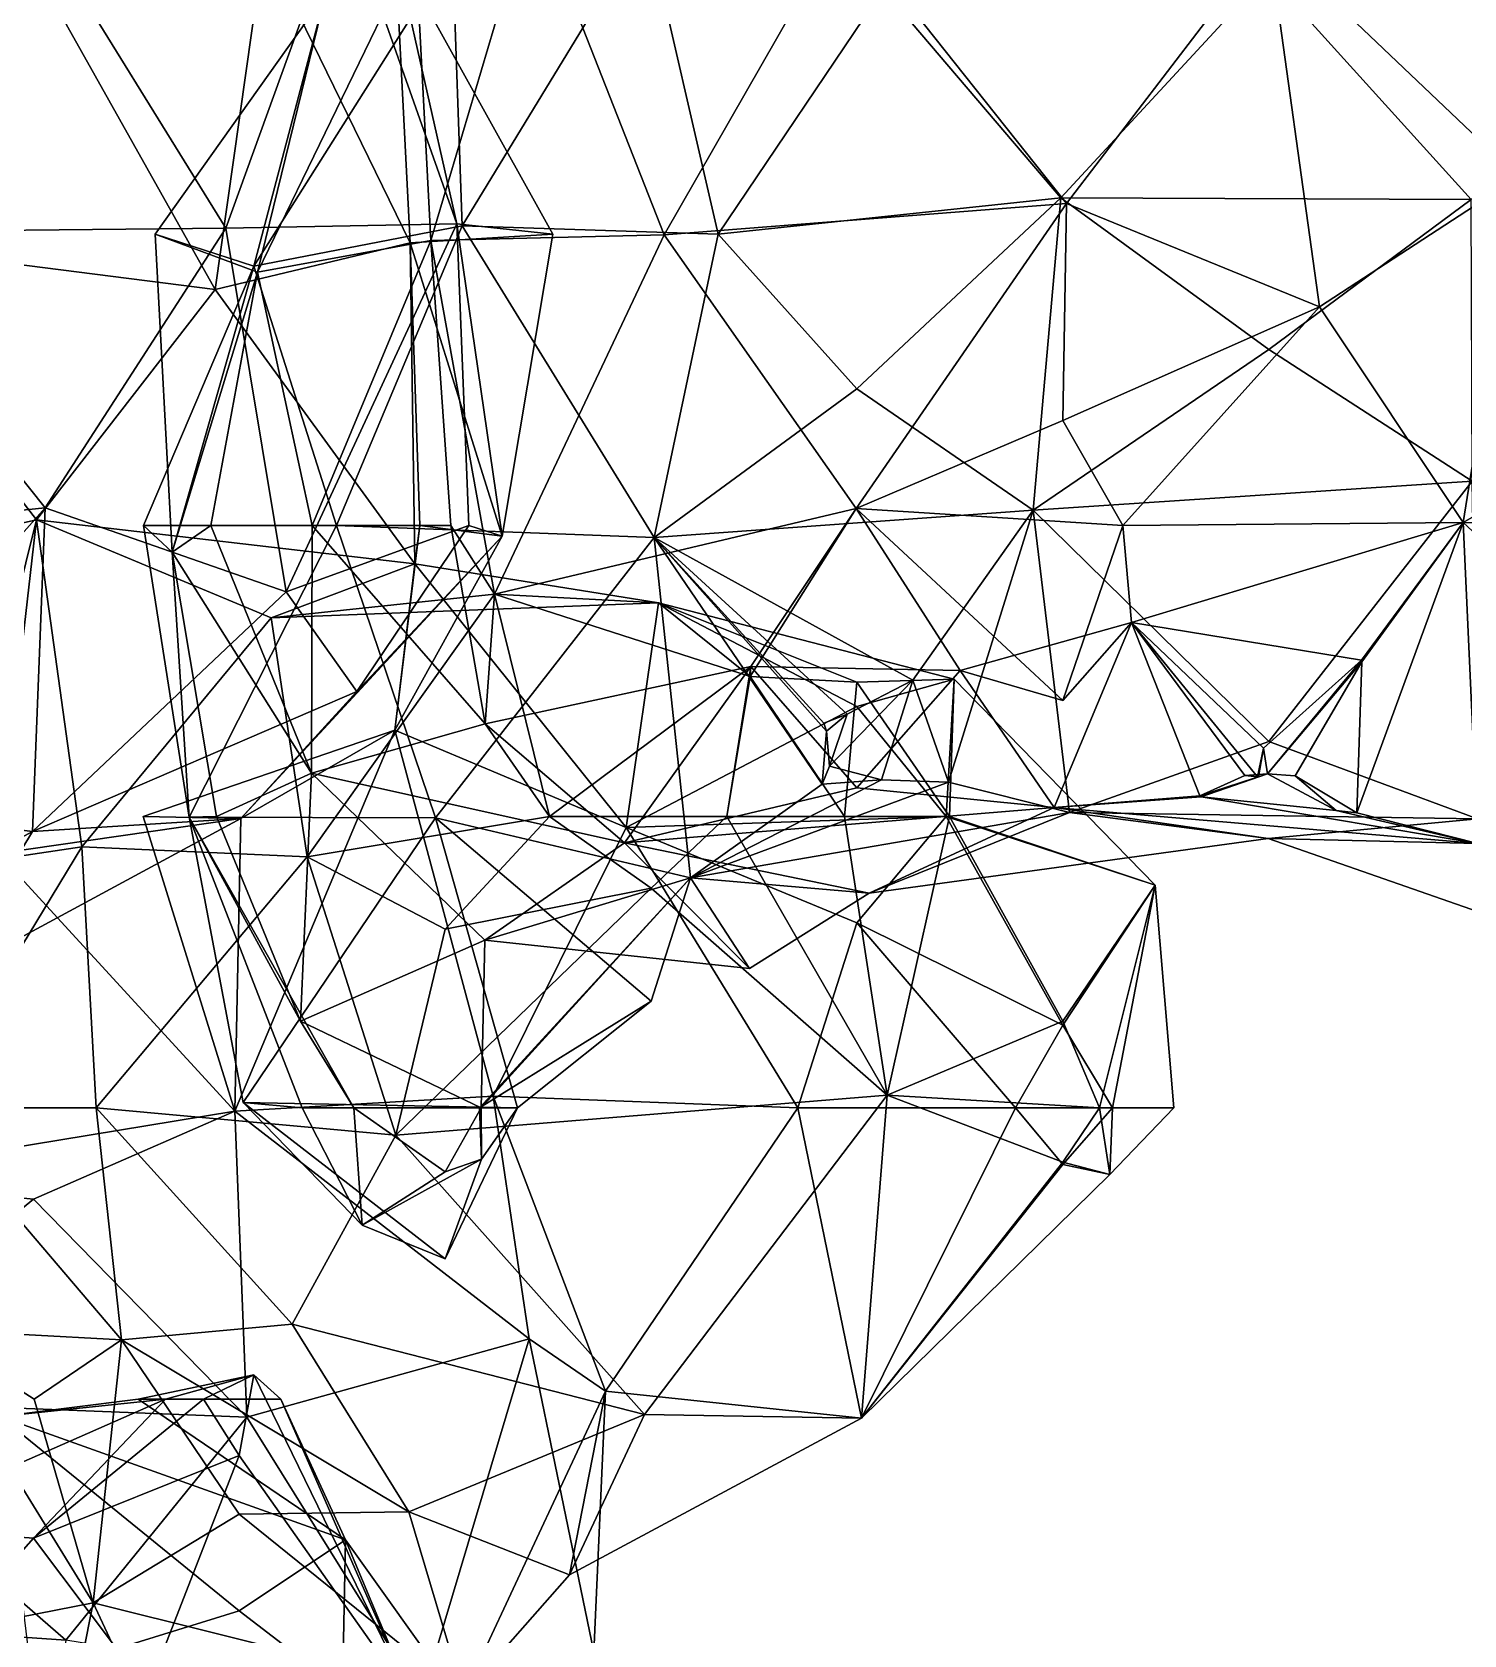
# Model space of a CAD drawing. Extents: x 290083 to 295691, y 4553739 to 4561622.
# Drawn here: x 294166.3 to 294253.9, y 4558839 to 4558937.1 of the extents above; entities that cross this region are included whole.
import ezdxf

# ---------------------------------------------------------------- set-up
doc = ezdxf.new("R2010")
doc.units = 0
doc.layers.add('Au_ppm_Pref_-_0_3', color=7, linetype='CONTINUOUS')

msp = doc.modelspace()

# ---------------------------------------------------------------- linework, layer by layer
at = {"layer": 'Au_ppm_Pref_-_0_3'}
for points in [[(294178.136, 4558925.113, 1827.179), (294166.777, 4558943.476, 1828.212), (294185.337, 4558945.021, 1824.133)], [(294178.136, 4558925.113, 1827.179), (294185.337, 4558945.021, 1824.133), (294192.272, 4558925.384, 1823.294)], [(294185.337, 4558945.021, 1824.133), (294188.504, 4558942.127, 1817.039), (294192.272, 4558925.384, 1823.294)], [(294196.883, 4558945.264, 1788.666), (294190.69, 4558924.352, 1787.984), (294189.738, 4558942.349, 1781.917)], [(294196.883, 4558945.264, 1788.666), (294204.961, 4558924.699, 1791.628), (294190.69, 4558924.352, 1787.984)], [(294215.913, 4558943.841, 1791.767), (294204.961, 4558924.699, 1791.628), (294196.883, 4558945.264, 1788.666)], [(294166.777, 4558943.476, 1828.212), (294153.612, 4558924.872, 1828.219), (294142.791, 4558940.335, 1827.807)], [(294153.284, 4558924.436, 1806.528), (294177.478, 4558921.363, 1807.381), (294165.13, 4558943.391, 1807.327)], [(294178.136, 4558925.113, 1827.179), (294153.612, 4558924.872, 1828.219), (294166.777, 4558943.476, 1828.212)], [(294177.478, 4558921.363, 1807.381), (294180.479, 4558942.535, 1810.135), (294165.13, 4558943.391, 1807.327)], [(294192.598, 4558925.246, 1764.025), (294203.893, 4558943.768, 1764.064), (294192.009, 4558942.044, 1770.099)], [(294208.268, 4558924.738, 1759.975), (294203.893, 4558943.768, 1764.064), (294192.598, 4558925.246, 1764.025)], [(294218.367, 4558939.735, 1759.736), (294203.893, 4558943.768, 1764.064), (294208.268, 4558924.738, 1759.975)], [(294229.58, 4558926.624, 1791.476), (294204.961, 4558924.699, 1791.628), (294215.913, 4558943.841, 1791.767)], [(294229.58, 4558926.624, 1791.476), (294215.913, 4558943.841, 1791.767), (294241.958, 4558942.795, 1791.633)], [(294180.479, 4558942.535, 1810.135), (294177.478, 4558921.363, 1807.381), (294189.414, 4558924.219, 1811.905)], [(294192.598, 4558925.246, 1764.025), (294192.009, 4558942.044, 1770.099), (294179.849, 4558922.777, 1770.523)], [(294192.009, 4558942.044, 1770.099), (294184.231, 4558939.423, 1775.858), (294179.849, 4558922.777, 1770.523)], [(294190.69, 4558924.352, 1787.984), (294180.078, 4558922.412, 1781.123), (294189.738, 4558942.349, 1781.917)], [(294184.231, 4558939.423, 1775.858), (294189.738, 4558942.349, 1781.917), (294180.078, 4558922.412, 1781.123)], [(294189.414, 4558924.219, 1811.905), (294188.504, 4558942.127, 1817.039), (294180.479, 4558942.535, 1810.135)], [(294189.414, 4558924.219, 1811.905), (294198.158, 4558924.738, 1817.433), (294188.504, 4558942.127, 1817.039)], [(294188.504, 4558942.127, 1817.039), (294198.158, 4558924.738, 1817.433), (294192.272, 4558925.384, 1823.294)], [(294229.58, 4558926.624, 1791.476), (294241.958, 4558942.795, 1791.633), (294245.073, 4558920.29, 1790.686)], [(294267.557, 4558940.765, 1791.81), (294257.248, 4558928.237, 1791.243), (294241.958, 4558942.795, 1791.633)], [(294241.958, 4558942.795, 1791.633), (294257.248, 4558928.237, 1791.243), (294245.073, 4558920.29, 1790.686)], [(294241.893, 4558940.656, 1759.753), (294218.367, 4558939.735, 1759.736), (294229.239, 4558926.974, 1760.51)], [(294241.893, 4558940.656, 1759.753), (294229.239, 4558926.974, 1760.51), (294254.346, 4558926.868, 1760.322)], [(294267.626, 4558940.943, 1759.831), (294241.893, 4558940.656, 1759.753), (294254.346, 4558926.868, 1760.322)], [(294184.231, 4558939.423, 1775.858), (294180.078, 4558922.412, 1781.123), (294173.822, 4558924.738, 1775.858)], [(294184.231, 4558939.423, 1775.858), (294173.822, 4558924.738, 1775.858), (294179.849, 4558922.777, 1770.523)], [(294208.268, 4558924.738, 1759.975), (294229.239, 4558926.974, 1760.51), (294218.367, 4558939.735, 1759.736)], [(294245.073, 4558920.29, 1790.686), (294257.248, 4558928.237, 1791.243), (294253.863, 4558907.093, 1787.309)], [(294253.863, 4558907.093, 1787.309), (294257.248, 4558928.237, 1791.243), (294267.16, 4558914.731, 1791.072)], [(294229.58, 4558926.624, 1791.476), (294216.711, 4558907.955, 1791.771), (294204.961, 4558924.699, 1791.628)], [(294208.268, 4558924.738, 1759.975), (294216.764, 4558915.284, 1760.828), (294229.239, 4558926.974, 1760.51)], [(294229.58, 4558926.624, 1791.476), (294229.363, 4558913.346, 1789.879), (294216.711, 4558907.955, 1791.771)], [(294227.543, 4558907.858, 1764.073), (294229.239, 4558926.974, 1760.51), (294216.764, 4558915.284, 1760.828)], [(294227.543, 4558907.858, 1764.073), (294241.962, 4558917.693, 1761.631), (294229.239, 4558926.974, 1760.51)], [(294254.346, 4558926.868, 1760.322), (294229.239, 4558926.974, 1760.51), (294241.962, 4558917.693, 1761.631)], [(294229.363, 4558913.346, 1789.879), (294229.58, 4558926.624, 1791.476), (294245.073, 4558920.29, 1790.686)], [(294254.423, 4558909.629, 1764.247), (294254.346, 4558926.868, 1760.322), (294241.962, 4558917.693, 1761.631)], [(294178.136, 4558925.113, 1827.179), (294192.272, 4558925.384, 1823.294), (294181.842, 4558902.862, 1826.081)], [(294193.007, 4558906.92, 1823.373), (294181.842, 4558902.862, 1826.081), (294192.272, 4558925.384, 1823.294)], [(294198.158, 4558924.738, 1817.433), (294195.05, 4558906.261, 1817.66), (294192.272, 4558925.384, 1823.294)], [(294193.007, 4558906.92, 1823.373), (294192.272, 4558925.384, 1823.294), (294195.05, 4558906.261, 1817.66)], [(294141.58, 4558905.381, 1828.161), (294153.612, 4558924.872, 1828.219), (294167.09, 4558908.003, 1827.768)], [(294153.284, 4558924.436, 1806.528), (294150.239, 4558903.593, 1810.352), (294166.558, 4558907.254, 1805.355)], [(294153.284, 4558924.436, 1806.528), (294166.558, 4558907.254, 1805.355), (294177.478, 4558921.363, 1807.381)], [(294178.136, 4558925.113, 1827.179), (294167.09, 4558908.003, 1827.768), (294153.612, 4558924.872, 1828.219)], [(294178.136, 4558925.113, 1827.179), (294181.842, 4558902.862, 1826.081), (294167.09, 4558908.003, 1827.768)], [(294174.859, 4558905.293, 1776.188), (294173.822, 4558924.738, 1775.858), (294180.078, 4558922.412, 1781.123)], [(294179.849, 4558922.777, 1770.523), (294173.822, 4558924.738, 1775.858), (294174.859, 4558905.293, 1776.188)], [(294192.598, 4558925.246, 1764.025), (294179.849, 4558922.777, 1770.523), (294184.923, 4558906.92, 1764.455)], [(294180.078, 4558922.412, 1781.123), (294190.69, 4558924.352, 1787.984), (294183.429, 4558906.92, 1785.633)], [(294191.911, 4558906.92, 1787.737), (294183.429, 4558906.92, 1785.633), (294190.69, 4558924.352, 1787.984)], [(294192.598, 4558925.246, 1764.025), (294184.923, 4558906.92, 1764.455), (294204.349, 4558906.191, 1762.451)], [(294189.414, 4558924.219, 1811.905), (294195.05, 4558906.261, 1817.66), (294198.158, 4558924.738, 1817.433)], [(294204.961, 4558924.699, 1791.628), (294194.575, 4558902.705, 1793.663), (294190.69, 4558924.352, 1787.984)], [(294194.575, 4558902.705, 1793.663), (294191.911, 4558906.92, 1787.737), (294190.69, 4558924.352, 1787.984)], [(294192.598, 4558925.246, 1764.025), (294204.349, 4558906.191, 1762.451), (294208.268, 4558924.738, 1759.975)], [(294216.711, 4558907.955, 1791.771), (294194.575, 4558902.705, 1793.663), (294204.961, 4558924.699, 1791.628)], [(294208.268, 4558924.738, 1759.975), (294204.349, 4558906.191, 1762.451), (294216.764, 4558915.284, 1760.828)], [(294177.478, 4558921.363, 1807.381), (294189.7, 4558904.572, 1805.651), (294189.414, 4558924.219, 1811.905)], [(294189.7, 4558904.572, 1805.651), (294190.007, 4558906.92, 1811.494), (294189.414, 4558924.219, 1811.905)], [(294189.414, 4558924.219, 1811.905), (294190.007, 4558906.92, 1811.494), (294195.05, 4558906.261, 1817.66)], [(294179.849, 4558922.777, 1770.523), (294174.859, 4558905.293, 1776.188), (294173.1, 4558906.92, 1769.919)], [(294179.849, 4558922.777, 1770.523), (294173.1, 4558906.92, 1769.919), (294184.923, 4558906.92, 1764.455)], [(294180.078, 4558922.412, 1781.123), (294177.217, 4558906.92, 1781.797), (294174.859, 4558905.293, 1776.188)], [(294183.429, 4558906.92, 1785.633), (294177.217, 4558906.92, 1781.797), (294180.078, 4558922.412, 1781.123)], [(294177.478, 4558921.363, 1807.381), (294166.558, 4558907.254, 1805.355), (294189.7, 4558904.572, 1805.651)], [(294229.363, 4558913.346, 1789.879), (294245.073, 4558920.29, 1790.686), (294233.038, 4558906.92, 1789.469)], [(294253.863, 4558907.093, 1787.309), (294233.038, 4558906.92, 1789.469), (294245.073, 4558920.29, 1790.686)], [(294227.543, 4558907.858, 1764.073), (294254.423, 4558909.629, 1764.247), (294241.962, 4558917.693, 1761.631)], [(294227.543, 4558907.858, 1764.073), (294216.764, 4558915.284, 1760.828), (294204.349, 4558906.191, 1762.451)], [(294253.863, 4558907.093, 1787.309), (294267.16, 4558914.731, 1791.072), (294273.918, 4558906.92, 1790.491)], [(294229.363, 4558913.346, 1789.879), (294233.038, 4558906.92, 1789.469), (294216.711, 4558907.955, 1791.771)], [(294227.543, 4558907.858, 1764.073), (294241.962, 4558893.704, 1765.513), (294254.423, 4558909.629, 1764.247)], [(294254.423, 4558909.629, 1764.247), (294241.962, 4558893.704, 1765.513), (294254.747, 4558888.963, 1769.309)], [(294141.58, 4558905.381, 1828.161), (294167.09, 4558908.003, 1827.768), (294151.189, 4558890.11, 1827.761)], [(294167.09, 4558908.003, 1827.768), (294166.308, 4558888.184, 1823.633), (294151.189, 4558890.11, 1827.761)], [(294167.09, 4558908.003, 1827.768), (294181.842, 4558902.862, 1826.081), (294166.308, 4558888.184, 1823.633)], [(294216.711, 4558907.955, 1791.771), (294210.227, 4558897.677, 1793.676), (294194.575, 4558902.705, 1793.663)], [(294220.19, 4558897.458, 1764.807), (294227.543, 4558907.858, 1764.073), (294204.349, 4558906.191, 1762.451)], [(294210.227, 4558897.677, 1793.676), (294216.711, 4558907.955, 1791.771), (294210.273, 4558898.282, 1787.737)], [(294216.711, 4558907.955, 1791.771), (294223.09, 4558898.049, 1787.737), (294210.273, 4558898.282, 1787.737)], [(294223.09, 4558898.049, 1787.737), (294216.711, 4558907.955, 1791.771), (294229.363, 4558896.207, 1791.308)], [(294229.363, 4558896.207, 1791.308), (294216.711, 4558907.955, 1791.771), (294233.038, 4558906.92, 1789.469)], [(294222.364, 4558891.212, 1767.429), (294227.543, 4558907.858, 1764.073), (294220.19, 4558897.458, 1764.807)], [(294229.779, 4558889.359, 1770.448), (294227.543, 4558907.858, 1764.073), (294222.364, 4558891.212, 1767.429)], [(294227.543, 4558907.858, 1764.073), (294229.779, 4558889.359, 1770.448), (294241.962, 4558893.704, 1765.513)], [(294166.558, 4558907.254, 1805.355), (294150.239, 4558903.593, 1810.352), (294164.211, 4558886.839, 1811.509)], [(294166.558, 4558907.254, 1805.355), (294164.211, 4558886.839, 1811.509), (294161.274, 4558886.049, 1805.555)], [(294169.319, 4558887.247, 1800.251), (294166.558, 4558907.254, 1805.355), (294161.274, 4558886.049, 1805.555)], [(294180.921, 4558901.265, 1800.579), (294166.558, 4558907.254, 1805.355), (294169.319, 4558887.247, 1800.251)], [(294189.7, 4558904.572, 1805.651), (294166.558, 4558907.254, 1805.355), (294180.921, 4558901.265, 1800.579)], [(294184.923, 4558906.92, 1764.455), (294173.1, 4558906.92, 1769.919), (294175.902, 4558889.061, 1769.892)], [(294173.1, 4558906.92, 1769.919), (294174.859, 4558905.293, 1776.188), (294175.902, 4558889.061, 1769.892)], [(294177.217, 4558906.92, 1781.797), (294183.393, 4558891.758, 1780.596), (294174.859, 4558905.293, 1776.188)], [(294190.979, 4558889.026, 1763.428), (294184.923, 4558906.92, 1764.455), (294175.902, 4558889.061, 1769.892)], [(294183.429, 4558906.92, 1785.633), (294183.393, 4558891.758, 1780.596), (294177.217, 4558906.92, 1781.797)], [(294193.007, 4558906.92, 1823.373), (294186.155, 4558896.753, 1823.373), (294181.842, 4558902.862, 1826.081)], [(294194.012, 4558894.772, 1787), (294183.393, 4558891.758, 1780.596), (294183.429, 4558906.92, 1785.633)], [(294183.429, 4558906.92, 1785.633), (294191.911, 4558906.92, 1787.737), (294194.012, 4558894.772, 1787)], [(294184.923, 4558906.92, 1764.455), (294190.979, 4558889.026, 1763.428), (294204.349, 4558906.191, 1762.451)], [(294186.155, 4558896.753, 1823.373), (294193.007, 4558906.92, 1823.373), (294195.05, 4558906.261, 1817.66)], [(294189.7, 4558904.572, 1805.651), (294188.478, 4558894.394, 1811.802), (294190.007, 4558906.92, 1811.494)], [(294195.05, 4558906.261, 1817.66), (294190.007, 4558906.92, 1811.494), (294188.478, 4558894.394, 1811.802)], [(294194.012, 4558894.772, 1787), (294191.911, 4558906.92, 1787.737), (294194.575, 4558902.705, 1793.663)], [(294233.567, 4558900.975, 1787.737), (294229.363, 4558896.207, 1791.308), (294233.038, 4558906.92, 1789.469)], [(294253.863, 4558907.093, 1787.309), (294233.567, 4558900.975, 1787.737), (294233.038, 4558906.92, 1789.469)], [(294253.863, 4558907.093, 1787.309), (294247.641, 4558898.672, 1787.257), (294233.567, 4558900.975, 1787.737)], [(294247.672, 4558898.569, 1787.253), (294253.863, 4558907.093, 1787.309), (294247.356, 4558889.34, 1785.283)], [(294253.863, 4558907.093, 1787.309), (294254.767, 4558887.463, 1782.645), (294247.356, 4558889.34, 1785.283)], [(294253.863, 4558907.093, 1787.309), (294247.672, 4558898.569, 1787.253), (294247.641, 4558898.672, 1787.257)], [(294270.069, 4558892.088, 1787.065), (294253.863, 4558907.093, 1787.309), (294273.918, 4558906.92, 1790.491)], [(294270.069, 4558892.088, 1787.065), (294254.767, 4558887.463, 1782.645), (294253.863, 4558907.093, 1787.309)], [(294186.155, 4558896.753, 1823.373), (294195.05, 4558906.261, 1817.66), (294179.067, 4558888.982, 1817.427)], [(294195.05, 4558906.261, 1817.66), (294188.478, 4558894.394, 1811.802), (294179.067, 4558888.982, 1817.427)], [(294190.979, 4558889.026, 1763.428), (294206.583, 4558885.355, 1770.028), (294204.349, 4558906.191, 1762.451)], [(294214.741, 4558894.824, 1764.71), (294204.349, 4558906.191, 1762.451), (294214.895, 4558894.326, 1764.871)], [(294214.895, 4558894.326, 1764.871), (294204.349, 4558906.191, 1762.451), (294214.638, 4558891.097, 1766.168)], [(294204.349, 4558906.191, 1762.451), (294206.583, 4558885.355, 1770.028), (294214.638, 4558891.097, 1766.168)], [(294216.171, 4558895.37, 1764.754), (294204.349, 4558906.191, 1762.451), (294214.741, 4558894.824, 1764.71)], [(294220.19, 4558897.458, 1764.807), (294204.349, 4558906.191, 1762.451), (294216.171, 4558895.37, 1764.754)], [(294183.393, 4558891.758, 1780.596), (294177.574, 4558889.102, 1775.858), (294174.859, 4558905.293, 1776.188)], [(294175.902, 4558889.061, 1769.892), (294174.859, 4558905.293, 1776.188), (294177.574, 4558889.102, 1775.858)], [(294180.921, 4558901.265, 1800.579), (294204.628, 4558902.187, 1799.039), (294189.7, 4558904.572, 1805.651)], [(294189.7, 4558904.572, 1805.651), (294202.65, 4558888.441, 1804.258), (294188.478, 4558894.394, 1811.802)], [(294189.7, 4558904.572, 1805.651), (294204.628, 4558902.187, 1799.039), (294202.65, 4558888.441, 1804.258)], [(294181.842, 4558902.862, 1826.081), (294186.155, 4558896.753, 1823.373), (294166.308, 4558888.184, 1823.633)], [(294180.921, 4558901.265, 1800.579), (294183.126, 4558886.649, 1794.487), (294194.575, 4558902.705, 1793.663)], [(294180.921, 4558901.265, 1800.579), (294194.575, 4558902.705, 1793.663), (294204.628, 4558902.187, 1799.039)], [(294194.575, 4558902.705, 1793.663), (294183.126, 4558886.649, 1794.487), (294197.945, 4558889.102, 1790.744)], [(294197.945, 4558889.102, 1790.744), (294194.012, 4558894.772, 1787), (294194.575, 4558902.705, 1793.663)], [(294210.227, 4558897.677, 1793.676), (294204.628, 4558902.187, 1799.039), (294194.575, 4558902.705, 1793.663)], [(294204.628, 4558902.187, 1799.039), (294216.764, 4558895.845, 1801.863), (294202.65, 4558888.441, 1804.258)], [(294210.227, 4558897.677, 1793.676), (294216.764, 4558897.32, 1796.876), (294204.628, 4558902.187, 1799.039)], [(294216.764, 4558897.32, 1796.876), (294222.705, 4558897.504, 1799.615), (294204.628, 4558902.187, 1799.039)], [(294204.628, 4558902.187, 1799.039), (294222.705, 4558897.504, 1799.615), (294216.764, 4558895.845, 1801.863)], [(294169.319, 4558887.247, 1800.251), (294183.126, 4558886.649, 1794.487), (294180.921, 4558901.265, 1800.579)], [(294228.838, 4558889.657, 1781.682), (294223.09, 4558898.049, 1787.737), (294233.567, 4558900.975, 1787.737)], [(294233.567, 4558900.975, 1787.737), (294223.09, 4558898.049, 1787.737), (294229.363, 4558896.207, 1791.308)], [(294237.739, 4558890.369, 1785.426), (294228.838, 4558889.657, 1781.682), (294233.567, 4558900.975, 1787.737)], [(294240.501, 4558891.622, 1786.971), (294237.739, 4558890.369, 1785.426), (294233.567, 4558900.975, 1787.737)], [(294241.288, 4558891.531, 1787.245), (294240.501, 4558891.622, 1786.971), (294233.567, 4558900.975, 1787.737)], [(294233.567, 4558900.975, 1787.737), (294241.644, 4558893.288, 1787.284), (294241.288, 4558891.531, 1787.245)], [(294233.567, 4558900.975, 1787.737), (294247.641, 4558898.672, 1787.257), (294241.644, 4558893.288, 1787.284)], [(294210.273, 4558898.282, 1787.737), (294194.012, 4558894.772, 1787), (294197.945, 4558889.102, 1790.744)], [(294194.012, 4558894.772, 1787), (294210.273, 4558898.282, 1787.737), (294202.529, 4558887.49, 1782.352)], [(294210.273, 4558898.282, 1787.737), (294197.945, 4558889.102, 1790.744), (294208.803, 4558889.102, 1791.489)], [(294210.273, 4558898.282, 1787.737), (294216.764, 4558890.871, 1787.147), (294202.529, 4558887.49, 1782.352)], [(294210.227, 4558897.677, 1793.676), (294210.273, 4558898.282, 1787.737), (294208.803, 4558889.102, 1791.489)], [(294223.09, 4558898.049, 1787.737), (294216.764, 4558890.871, 1787.147), (294210.273, 4558898.282, 1787.737)], [(294228.838, 4558889.657, 1781.682), (294216.764, 4558890.871, 1787.147), (294223.09, 4558898.049, 1787.737)], [(294241.644, 4558893.288, 1787.284), (294247.641, 4558898.672, 1787.257), (294241.892, 4558891.713, 1786.899)], [(294247.641, 4558898.672, 1787.257), (294247.672, 4558898.569, 1787.253), (294241.892, 4558891.713, 1786.899)], [(294247.672, 4558898.569, 1787.253), (294243.591, 4558891.608, 1786.916), (294241.892, 4558891.713, 1786.899)], [(294247.672, 4558898.569, 1787.253), (294247.356, 4558889.34, 1785.283), (294243.591, 4558891.608, 1786.916)], [(294210.227, 4558897.677, 1793.676), (294208.803, 4558889.102, 1791.489), (294216.003, 4558889.102, 1793.676)], [(294216.764, 4558897.32, 1796.876), (294210.227, 4558897.677, 1793.676), (294216.003, 4558889.102, 1793.676)], [(294220.19, 4558897.458, 1764.807), (294216.171, 4558895.37, 1764.754), (294215.075, 4558892.196, 1765.655)], [(294218.268, 4558891.349, 1766.579), (294220.19, 4558897.458, 1764.807), (294215.075, 4558892.196, 1765.655)], [(294216.764, 4558897.32, 1796.876), (294216.003, 4558889.102, 1793.676), (294222.432, 4558889.102, 1796.944)], [(294216.764, 4558897.32, 1796.876), (294222.432, 4558889.102, 1796.944), (294222.705, 4558897.504, 1799.615)], [(294222.705, 4558897.504, 1799.615), (294222.229, 4558889.102, 1802.192), (294216.764, 4558895.845, 1801.863)], [(294222.364, 4558891.212, 1767.429), (294220.19, 4558897.458, 1764.807), (294218.268, 4558891.349, 1766.579)], [(294222.705, 4558897.504, 1799.615), (294235.02, 4558884.909, 1799.615), (294222.229, 4558889.102, 1802.192)], [(294222.432, 4558889.102, 1796.944), (294235.02, 4558884.909, 1799.615), (294222.705, 4558897.504, 1799.615)], [(294186.155, 4558896.753, 1823.373), (294179.067, 4558888.982, 1817.427), (294166.308, 4558888.184, 1823.633)], [(294222.229, 4558889.102, 1802.192), (294202.65, 4558888.441, 1804.258), (294216.764, 4558895.845, 1801.863)], [(294214.741, 4558894.824, 1764.71), (294214.895, 4558894.326, 1764.871), (294216.171, 4558895.37, 1764.754)], [(294216.171, 4558895.37, 1764.754), (294214.895, 4558894.326, 1764.871), (294215.075, 4558892.196, 1765.655)], [(294188.478, 4558894.394, 1811.802), (294178.698, 4558871.089, 1812.595), (294173.079, 4558889.102, 1811.494)], [(294173.079, 4558889.102, 1811.494), (294179.067, 4558888.982, 1817.427), (294188.478, 4558894.394, 1811.802)], [(294194.506, 4558871.995, 1806.052), (294178.698, 4558871.089, 1812.595), (294188.478, 4558894.394, 1811.802)], [(294194.012, 4558894.772, 1787), (294202.529, 4558887.49, 1782.352), (294183.393, 4558891.758, 1780.596)], [(294202.65, 4558888.441, 1804.258), (294194.506, 4558871.995, 1806.052), (294188.478, 4558894.394, 1811.802)], [(294215.075, 4558892.196, 1765.655), (294214.895, 4558894.326, 1764.871), (294214.638, 4558891.097, 1766.168)], [(294229.779, 4558889.359, 1770.448), (294254.747, 4558888.963, 1769.309), (294241.962, 4558893.704, 1765.513)], [(294241.644, 4558893.288, 1787.284), (294241.339, 4558891.534, 1787.244), (294241.288, 4558891.531, 1787.245)], [(294241.892, 4558891.713, 1786.899), (294241.339, 4558891.534, 1787.244), (294241.644, 4558893.288, 1787.284)], [(294215.075, 4558892.196, 1765.655), (294214.638, 4558891.097, 1766.168), (294218.268, 4558891.349, 1766.579)], [(294183.393, 4558891.758, 1780.596), (294182.709, 4558876.578, 1775.858), (294177.574, 4558889.102, 1775.858)], [(294183.393, 4558891.758, 1780.596), (294193.995, 4558881.548, 1777.231), (294182.709, 4558876.578, 1775.858)], [(294183.393, 4558891.758, 1780.596), (294202.529, 4558887.49, 1782.352), (294193.995, 4558881.548, 1777.231)], [(294218.268, 4558891.349, 1766.579), (294206.583, 4558885.355, 1770.028), (294222.364, 4558891.212, 1767.429)], [(294214.638, 4558891.097, 1766.168), (294206.583, 4558885.355, 1770.028), (294218.268, 4558891.349, 1766.579)], [(294222.364, 4558891.212, 1767.429), (294206.583, 4558885.355, 1770.028), (294229.779, 4558889.359, 1770.448)], [(294237.739, 4558890.369, 1785.426), (294241.892, 4558891.713, 1786.899), (294237.84, 4558890.317, 1785.328)], [(294241.892, 4558891.713, 1786.899), (294237.739, 4558890.369, 1785.426), (294240.501, 4558891.622, 1786.971)], [(294241.892, 4558891.713, 1786.899), (294246.094, 4558889.485, 1785.325), (294237.84, 4558890.317, 1785.328)], [(294241.892, 4558891.713, 1786.899), (294240.501, 4558891.622, 1786.971), (294241.339, 4558891.534, 1787.244)], [(294241.339, 4558891.534, 1787.244), (294240.501, 4558891.622, 1786.971), (294241.288, 4558891.531, 1787.245)], [(294246.094, 4558889.485, 1785.325), (294241.892, 4558891.713, 1786.899), (294243.591, 4558891.608, 1786.916)], [(294247.356, 4558889.34, 1785.283), (294246.094, 4558889.485, 1785.325), (294243.591, 4558891.608, 1786.916)], [(294151.189, 4558890.11, 1827.761), (294166.308, 4558888.184, 1823.633), (294150.637, 4558879.726, 1822.034)], [(294228.838, 4558889.657, 1781.682), (294202.529, 4558887.49, 1782.352), (294216.764, 4558890.871, 1787.147)], [(294237.84, 4558890.317, 1785.328), (294228.838, 4558889.657, 1781.682), (294237.739, 4558890.369, 1785.426)], [(294254.767, 4558887.463, 1782.645), (294228.838, 4558889.657, 1781.682), (294237.84, 4558890.317, 1785.328)], [(294254.767, 4558887.463, 1782.645), (294237.84, 4558890.317, 1785.328), (294246.094, 4558889.485, 1785.325)], [(294164.211, 4558886.839, 1811.509), (294160.811, 4558879.142, 1817.433), (294179.067, 4558888.982, 1817.427)], [(294160.811, 4558879.142, 1817.433), (294166.308, 4558888.184, 1823.633), (294179.067, 4558888.982, 1817.427)], [(294164.211, 4558886.839, 1811.509), (294179.067, 4558888.982, 1817.427), (294178.698, 4558871.089, 1812.595)], [(294173.079, 4558889.102, 1811.494), (294178.698, 4558871.089, 1812.595), (294179.067, 4558888.982, 1817.427)], [(294182.709, 4558876.578, 1775.858), (294175.902, 4558889.061, 1769.892), (294177.574, 4558889.102, 1775.858)], [(294179.198, 4558871.609, 1764.054), (294190.979, 4558889.026, 1763.428), (294175.902, 4558889.061, 1769.892)], [(294179.198, 4558871.609, 1764.054), (294175.902, 4558889.061, 1769.892), (294182.809, 4558871.285, 1769.919)], [(294185.964, 4558871.285, 1772.559), (294175.902, 4558889.061, 1769.892), (294182.709, 4558876.578, 1775.858)], [(294185.964, 4558871.285, 1772.559), (294182.809, 4558871.285, 1769.919), (294175.902, 4558889.061, 1769.892)], [(294195.991, 4558871.285, 1767.833), (294190.979, 4558889.026, 1763.428), (294179.198, 4558871.609, 1764.054)], [(294191.565, 4558882.214, 1790.033), (294197.945, 4558889.102, 1790.744), (294183.126, 4558886.649, 1794.487)], [(294190.979, 4558889.026, 1763.428), (294195.991, 4558871.285, 1767.833), (294204.164, 4558877.802, 1766.152)], [(294204.164, 4558877.802, 1766.152), (294206.583, 4558885.355, 1770.028), (294190.979, 4558889.026, 1763.428)], [(294204.164, 4558884.716, 1792.214), (294197.945, 4558889.102, 1790.744), (294191.565, 4558882.214, 1790.033)], [(294208.803, 4558889.102, 1791.489), (294197.945, 4558889.102, 1790.744), (294204.164, 4558884.716, 1792.214)], [(294228.838, 4558889.657, 1781.682), (294217.511, 4558884.415, 1775.805), (294202.529, 4558887.49, 1782.352)], [(294216.764, 4558882.611, 1801.779), (294202.65, 4558888.441, 1804.258), (294222.229, 4558889.102, 1802.192)], [(294208.803, 4558889.102, 1791.489), (294204.164, 4558884.716, 1792.214), (294218.621, 4558872.053, 1793.083)], [(294229.779, 4558889.359, 1770.448), (294206.583, 4558885.355, 1770.028), (294217.511, 4558884.415, 1775.805)], [(294208.803, 4558889.102, 1791.489), (294218.621, 4558872.053, 1793.083), (294216.003, 4558889.102, 1793.676)], [(294218.621, 4558872.053, 1793.083), (294222.432, 4558889.102, 1796.944), (294216.003, 4558889.102, 1793.676)], [(294216.764, 4558882.611, 1801.779), (294222.229, 4558889.102, 1802.192), (294229.363, 4558876.351, 1801.304)], [(294228.838, 4558889.657, 1781.682), (294241.929, 4558887.755, 1775.867), (294217.511, 4558884.415, 1775.805)], [(294217.511, 4558884.415, 1775.805), (294241.929, 4558887.755, 1775.867), (294229.779, 4558889.359, 1770.448)], [(294218.621, 4558872.053, 1793.083), (294229.363, 4558876.59, 1797.847), (294222.432, 4558889.102, 1796.944)], [(294229.363, 4558876.351, 1801.304), (294222.229, 4558889.102, 1802.192), (294235.02, 4558884.909, 1799.615)], [(294222.432, 4558889.102, 1796.944), (294229.363, 4558876.59, 1797.847), (294235.02, 4558884.909, 1799.615)], [(294228.838, 4558889.657, 1781.682), (294254.767, 4558887.463, 1782.645), (294241.929, 4558887.755, 1775.867)], [(294229.779, 4558889.359, 1770.448), (294241.929, 4558887.755, 1775.867), (294254.747, 4558888.963, 1769.309)], [(294254.767, 4558887.463, 1782.645), (294246.094, 4558889.485, 1785.325), (294247.356, 4558889.34, 1785.283)], [(294160.811, 4558879.142, 1817.433), (294150.637, 4558879.726, 1822.034), (294166.308, 4558888.184, 1823.633)], [(294213.146, 4558871.285, 1803.85), (294194.506, 4558871.995, 1806.052), (294202.65, 4558888.441, 1804.258)], [(294202.65, 4558888.441, 1804.258), (294216.764, 4558882.611, 1801.779), (294213.146, 4558871.285, 1803.85)], [(294241.929, 4558887.755, 1775.867), (294261.414, 4558880.976, 1775.858), (294254.747, 4558888.963, 1769.309)], [(294161.274, 4558886.049, 1805.555), (294159.636, 4558871.285, 1802.382), (294169.319, 4558887.247, 1800.251)], [(294169.319, 4558887.247, 1800.251), (294159.636, 4558871.285, 1802.382), (294170.213, 4558871.285, 1798.243)], [(294169.319, 4558887.247, 1800.251), (294170.213, 4558871.285, 1798.243), (294183.126, 4558886.649, 1794.487)], [(294193.995, 4558881.548, 1777.231), (294202.529, 4558887.49, 1782.352), (294210.189, 4558879.804, 1775.858)], [(294210.189, 4558879.804, 1775.858), (294202.529, 4558887.49, 1782.352), (294217.511, 4558884.415, 1775.805)], [(294254.767, 4558887.463, 1782.645), (294261.414, 4558880.976, 1775.858), (294241.929, 4558887.755, 1775.867)], [(294153.66, 4558866.968, 1811.015), (294164.211, 4558886.839, 1811.509), (294178.698, 4558871.089, 1812.595)], [(294183.126, 4558886.649, 1794.487), (294170.213, 4558871.285, 1798.243), (294188.543, 4558869.618, 1792.019)], [(294188.543, 4558869.618, 1792.019), (294191.565, 4558882.214, 1790.033), (294183.126, 4558886.649, 1794.487)], [(294204.164, 4558877.802, 1766.152), (294193.671, 4558871.285, 1769.919), (294206.583, 4558885.355, 1770.028)], [(294193.772, 4558871.285, 1770.959), (294206.583, 4558885.355, 1770.028), (294193.671, 4558871.285, 1769.919)], [(294193.995, 4558881.548, 1777.231), (294206.583, 4558885.355, 1770.028), (294193.772, 4558871.285, 1770.959)], [(294210.189, 4558879.804, 1775.858), (294206.583, 4558885.355, 1770.028), (294193.995, 4558881.548, 1777.231)], [(294210.189, 4558879.804, 1775.858), (294217.511, 4558884.415, 1775.805), (294206.583, 4558885.355, 1770.028)], [(294204.164, 4558884.716, 1792.214), (294191.565, 4558882.214, 1790.033), (294188.543, 4558869.618, 1792.019)], [(294204.164, 4558884.716, 1792.214), (294188.543, 4558869.618, 1792.019), (294218.621, 4558872.053, 1793.083)], [(294229.363, 4558876.59, 1797.847), (294231.6, 4558871.285, 1798.561), (294235.02, 4558884.909, 1799.615)], [(294235.02, 4558884.909, 1799.615), (294232.399, 4558871.285, 1801.047), (294229.363, 4558876.351, 1801.304)], [(294236.153, 4558871.285, 1799.615), (294235.02, 4558884.909, 1799.615), (294231.6, 4558871.285, 1798.561)], [(294235.02, 4558884.909, 1799.615), (294236.153, 4558871.285, 1799.615), (294232.399, 4558871.285, 1801.047)], [(294216.764, 4558882.611, 1801.779), (294226.476, 4558871.285, 1800.976), (294213.146, 4558871.285, 1803.85)], [(294216.764, 4558882.611, 1801.779), (294229.363, 4558876.351, 1801.304), (294226.476, 4558871.285, 1800.976)], [(294193.772, 4558871.285, 1770.959), (294182.709, 4558876.578, 1775.858), (294193.995, 4558881.548, 1777.231)], [(294204.164, 4558877.802, 1766.152), (294195.991, 4558871.285, 1767.833), (294193.671, 4558871.285, 1769.919)], [(294193.772, 4558871.285, 1770.959), (294185.964, 4558871.285, 1772.559), (294182.709, 4558876.578, 1775.858)], [(294229.363, 4558876.59, 1797.847), (294218.621, 4558872.053, 1793.083), (294231.6, 4558871.285, 1798.561)], [(294226.476, 4558871.285, 1800.976), (294229.363, 4558876.351, 1801.304), (294232.399, 4558871.285, 1801.047)], [(294194.506, 4558871.995, 1806.052), (294196.709, 4558857.156, 1812.846), (294178.698, 4558871.089, 1812.595)], [(294195.991, 4558871.285, 1767.833), (294179.198, 4558871.609, 1764.054), (294191.565, 4558862.04, 1766.837)], [(294179.198, 4558871.609, 1764.054), (294186.493, 4558864.112, 1769.919), (294191.565, 4558862.04, 1766.837)], [(294179.198, 4558871.609, 1764.054), (294182.809, 4558871.285, 1769.919), (294186.493, 4558864.112, 1769.919)], [(294188.543, 4558869.618, 1792.019), (294203.768, 4558852.518, 1793.594), (294218.621, 4558872.053, 1793.083)], [(294196.709, 4558857.156, 1812.846), (294194.506, 4558871.995, 1806.052), (294201.373, 4558853.953, 1805.457)], [(294201.373, 4558853.953, 1805.457), (294194.506, 4558871.995, 1806.052), (294213.146, 4558871.285, 1803.85)], [(294203.768, 4558852.518, 1793.594), (294217.048, 4558852.302, 1800.118), (294218.621, 4558872.053, 1793.083)], [(294217.048, 4558852.302, 1800.118), (294229.363, 4558867.966, 1798.509), (294218.621, 4558872.053, 1793.083)], [(294229.363, 4558867.966, 1798.509), (294231.6, 4558871.285, 1798.561), (294218.621, 4558872.053, 1793.083)], [(294166.367, 4558865.694, 1815.57), (294153.66, 4558866.968, 1811.015), (294178.698, 4558871.089, 1812.595)], [(294159.697, 4558857.737, 1806.926), (294171.754, 4558857.085, 1800.752), (294159.636, 4558871.285, 1802.382)], [(294170.213, 4558871.285, 1798.243), (294159.636, 4558871.285, 1802.382), (294171.754, 4558857.085, 1800.752)], [(294179.433, 4558852.355, 1816.019), (294166.367, 4558865.694, 1815.57), (294178.698, 4558871.089, 1812.595)], [(294171.754, 4558857.085, 1800.752), (294182.205, 4558858.057, 1795.192), (294170.213, 4558871.285, 1798.243)], [(294182.205, 4558858.057, 1795.192), (294188.543, 4558869.618, 1792.019), (294170.213, 4558871.285, 1798.243)], [(294179.433, 4558852.355, 1816.019), (294178.698, 4558871.089, 1812.595), (294196.709, 4558857.156, 1812.846)], [(294186.493, 4558864.112, 1769.919), (294182.809, 4558871.285, 1769.919), (294185.964, 4558871.285, 1772.559)], [(294193.772, 4558871.285, 1770.959), (294191.565, 4558867.363, 1771.226), (294185.964, 4558871.285, 1772.559)], [(294186.493, 4558864.112, 1769.919), (294185.964, 4558871.285, 1772.559), (294191.565, 4558867.363, 1771.226)], [(294195.991, 4558871.285, 1767.833), (294191.565, 4558862.04, 1766.837), (294193.793, 4558868.134, 1769.919)], [(294193.772, 4558871.285, 1770.959), (294193.793, 4558868.134, 1769.919), (294191.565, 4558867.363, 1771.226)], [(294195.991, 4558871.285, 1767.833), (294193.793, 4558868.134, 1769.919), (294193.671, 4558871.285, 1769.919)], [(294193.772, 4558871.285, 1770.959), (294193.671, 4558871.285, 1769.919), (294193.793, 4558868.134, 1769.919)], [(294201.373, 4558853.953, 1805.457), (294213.146, 4558871.285, 1803.85), (294217.048, 4558852.302, 1800.118)], [(294213.146, 4558871.285, 1803.85), (294226.476, 4558871.285, 1800.976), (294217.048, 4558852.302, 1800.118)], [(294226.476, 4558871.285, 1800.976), (294229.363, 4558867.82, 1800.77), (294217.048, 4558852.302, 1800.118)], [(294226.476, 4558871.285, 1800.976), (294232.399, 4558871.285, 1801.047), (294229.363, 4558867.82, 1800.77)], [(294232.244, 4558867.21, 1799.615), (294229.363, 4558867.82, 1800.77), (294232.399, 4558871.285, 1801.047)], [(294232.244, 4558867.21, 1799.615), (294231.6, 4558871.285, 1798.561), (294229.363, 4558867.966, 1798.509)], [(294232.244, 4558867.21, 1799.615), (294236.153, 4558871.285, 1799.615), (294231.6, 4558871.285, 1798.561)], [(294236.153, 4558871.285, 1799.615), (294232.244, 4558867.21, 1799.615), (294232.399, 4558871.285, 1801.047)], [(294182.205, 4558858.057, 1795.192), (294203.768, 4558852.518, 1793.594), (294188.543, 4558869.618, 1792.019)], [(294193.793, 4558868.134, 1769.919), (294186.493, 4558864.112, 1769.919), (294191.565, 4558867.363, 1771.226)], [(294186.493, 4558864.112, 1769.919), (294193.793, 4558868.134, 1769.919), (294191.565, 4558862.04, 1766.837)], [(294229.363, 4558867.966, 1798.509), (294217.048, 4558852.302, 1800.118), (294232.244, 4558867.21, 1799.615)], [(294232.244, 4558867.21, 1799.615), (294217.048, 4558852.302, 1800.118), (294229.363, 4558867.82, 1800.77)], [(294166.367, 4558865.694, 1815.57), (294151.366, 4558853.467, 1816.829), (294153.66, 4558866.968, 1811.015)], [(294179.433, 4558852.355, 1816.019), (294151.366, 4558853.467, 1816.829), (294166.367, 4558865.694, 1815.57)], [(294171.754, 4558857.085, 1800.752), (294159.697, 4558857.737, 1806.926), (294166.419, 4558853.467, 1805.555)], [(294160.959, 4558839.223, 1811.494), (294170.013, 4558840.994, 1807.195), (294159.697, 4558857.737, 1806.926)], [(294170.013, 4558840.994, 1807.195), (294166.419, 4558853.467, 1805.555), (294159.697, 4558857.737, 1806.926)], [(294189.346, 4558846.567, 1798.362), (294182.205, 4558858.057, 1795.192), (294171.754, 4558857.085, 1800.752)], [(294182.205, 4558858.057, 1795.192), (294189.346, 4558846.567, 1798.362), (294203.768, 4558852.518, 1793.594)], [(294170.013, 4558840.994, 1807.195), (294171.754, 4558857.085, 1800.752), (294166.419, 4558853.467, 1805.555)], [(294170.013, 4558840.994, 1807.195), (294178.966, 4558846.424, 1803.207), (294171.754, 4558857.085, 1800.752)], [(294178.966, 4558846.424, 1803.207), (294189.346, 4558846.567, 1798.362), (294171.754, 4558857.085, 1800.752)], [(294179.433, 4558852.355, 1816.019), (294196.709, 4558857.156, 1812.846), (294190.126, 4558835.169, 1816.915)], [(294190.126, 4558835.169, 1816.915), (294196.709, 4558857.156, 1812.846), (294200.654, 4558837.976, 1811.494)], [(294200.654, 4558837.976, 1811.494), (294196.709, 4558857.156, 1812.846), (294201.373, 4558853.953, 1805.457)], [(294172.785, 4558853.467, 1832.226), (294179.861, 4558854.939, 1829.098), (294181.51, 4558853.467, 1830.511)], [(294172.785, 4558853.467, 1832.226), (294174.441, 4558853.467, 1829.312), (294179.861, 4558854.939, 1829.098)], [(294179.861, 4558854.939, 1829.098), (294174.441, 4558853.467, 1829.312), (294176.777, 4558853.467, 1828.28)], [(294179.861, 4558854.939, 1829.098), (294176.777, 4558853.467, 1828.28), (294178.966, 4558850.021, 1828.163)], [(294179.861, 4558854.939, 1829.098), (294178.966, 4558850.021, 1828.163), (294189.617, 4558834.89, 1829.379)], [(294179.861, 4558854.939, 1829.098), (294189.617, 4558834.89, 1829.379), (294181.51, 4558853.467, 1830.511)], [(294200.654, 4558837.976, 1811.494), (294201.373, 4558853.953, 1805.457), (294192.685, 4558835.356, 1805.537)], [(294199.17, 4558842.711, 1799.615), (294192.685, 4558835.356, 1805.537), (294201.373, 4558853.953, 1805.457)], [(294199.17, 4558842.711, 1799.615), (294201.373, 4558853.953, 1805.457), (294217.048, 4558852.302, 1800.118)], [(294179.433, 4558852.355, 1816.019), (294168.351, 4558838.713, 1815.477), (294151.366, 4558853.467, 1816.829)], [(294168.351, 4558838.713, 1815.477), (294160.959, 4558839.223, 1811.494), (294151.366, 4558853.467, 1816.829)], [(294164.338, 4558852.404, 1835.054), (294156.712, 4558845.661, 1830.526), (294174.441, 4558853.467, 1829.312)], [(294166.367, 4558844.961, 1826.208), (294174.441, 4558853.467, 1829.312), (294156.712, 4558845.661, 1830.526)], [(294164.338, 4558852.404, 1835.054), (294174.441, 4558853.467, 1829.312), (294172.785, 4558853.467, 1832.226)], [(294172.785, 4558853.467, 1832.226), (294185.468, 4558844.844, 1835.251), (294164.338, 4558852.404, 1835.054)], [(294166.367, 4558844.961, 1826.208), (294178.966, 4558850.021, 1828.163), (294176.777, 4558853.467, 1828.28)], [(294166.367, 4558844.961, 1826.208), (294176.777, 4558853.467, 1828.28), (294174.441, 4558853.467, 1829.312)], [(294172.785, 4558853.467, 1832.226), (294181.51, 4558853.467, 1830.511), (294185.468, 4558844.844, 1835.251)], [(294189.617, 4558834.89, 1829.379), (294185.468, 4558844.844, 1835.251), (294181.51, 4558853.467, 1830.511)], [(294178.966, 4558840.508, 1836.871), (294166.254, 4558836.575, 1841.233), (294164.338, 4558852.404, 1835.054)], [(294178.966, 4558840.508, 1836.871), (294164.338, 4558852.404, 1835.054), (294185.468, 4558844.844, 1835.251)], [(294179.433, 4558852.355, 1816.019), (294190.126, 4558835.169, 1816.915), (294168.351, 4558838.713, 1815.477)], [(294199.17, 4558842.711, 1799.615), (294203.768, 4558852.518, 1793.594), (294189.346, 4558846.567, 1798.362)], [(294217.048, 4558852.302, 1800.118), (294203.768, 4558852.518, 1793.594), (294199.17, 4558842.711, 1799.615)], [(294166.367, 4558844.961, 1826.208), (294173.363, 4558835.649, 1826.014), (294178.966, 4558850.021, 1828.163)], [(294178.966, 4558850.021, 1828.163), (294173.363, 4558835.649, 1826.014), (294189.617, 4558834.89, 1829.379)], [(294170.013, 4558840.994, 1807.195), (294192.685, 4558835.356, 1805.537), (294178.966, 4558846.424, 1803.207)], [(294192.685, 4558835.356, 1805.537), (294189.346, 4558846.567, 1798.362), (294178.966, 4558846.424, 1803.207)], [(294189.346, 4558846.567, 1798.362), (294192.685, 4558835.356, 1805.537), (294199.17, 4558842.711, 1799.615)], [(294156.712, 4558845.661, 1830.526), (294158.147, 4558835.649, 1828.033), (294166.367, 4558844.961, 1826.208)], [(294166.367, 4558844.961, 1826.208), (294158.147, 4558835.649, 1828.033), (294173.363, 4558835.649, 1826.014)], [(294185.277, 4558835.649, 1838.226), (294178.966, 4558840.508, 1836.871), (294185.468, 4558844.844, 1835.251)], [(294185.277, 4558835.649, 1838.226), (294185.468, 4558844.844, 1835.251), (294192.025, 4558835.649, 1835.251)], [(294192.025, 4558835.649, 1835.251), (294185.468, 4558844.844, 1835.251), (294189.617, 4558834.89, 1829.379)], [(294160.959, 4558839.223, 1811.494), (294165.514, 4558818.311, 1811.684), (294170.013, 4558840.994, 1807.195)], [(294178.966, 4558821.865, 1806.9), (294170.013, 4558840.994, 1807.195), (294165.514, 4558818.311, 1811.684)], [(294178.966, 4558821.865, 1806.9), (294192.685, 4558835.356, 1805.537), (294170.013, 4558840.994, 1807.195)], [(294185.277, 4558835.649, 1838.226), (294166.254, 4558836.575, 1841.233), (294178.966, 4558840.508, 1836.871)], [(294168.351, 4558838.713, 1815.477), (294165.514, 4558818.311, 1811.684), (294160.959, 4558839.223, 1811.494)]]:
    msp.add_3dface(points, dxfattribs=at)

doc.saveas('drawing.dxf')
